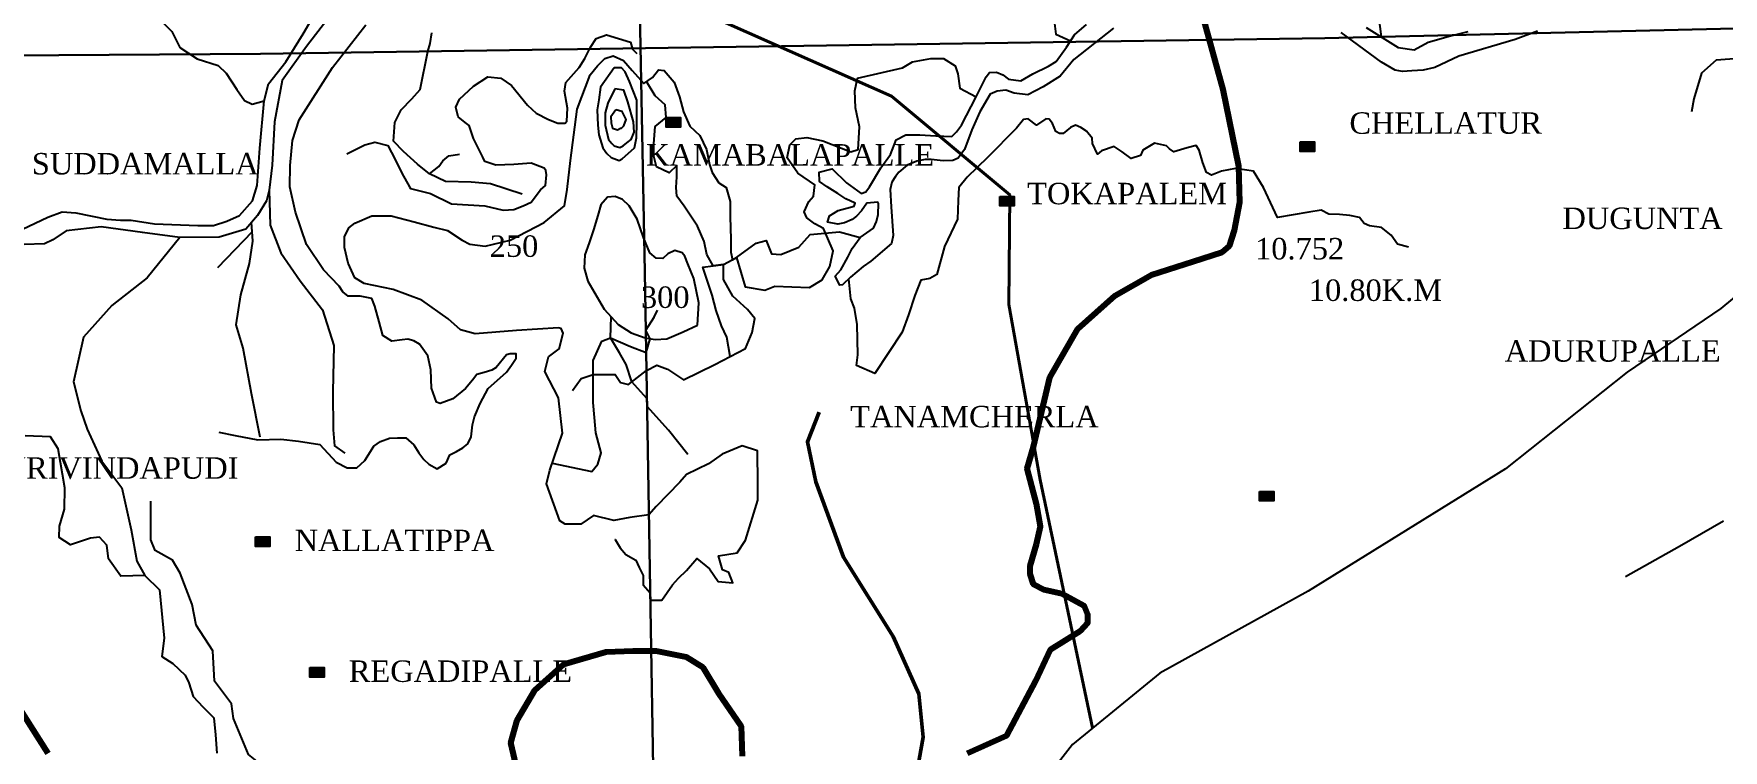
# Model space of a CAD drawing. Header units: millimetres. Extents: x 46 to 1858, y 42 to 1542.
# Drawn here: x 1177.3 to 1609.6, y 393.2 to 576.7 of the extents above; entities that cross this region are included whole.
import ezdxf

# ---------------------------------------------------------------- set-up
doc = ezdxf.new("R2010")
doc.units = ezdxf.units.MM
doc.header["$MEASUREMENT"] = 0
for name, color, linetype in [('CONTOUR', 31, 'Continuous'), ('CONTOUR TEXT', 31, 'Continuous'), ('NALA', 4, 'Continuous'), ('TEXT', 7, 'Continuous')]:
    doc.layers.add(name, color=color, linetype=linetype)
for name, color, linetype, lineweight in [('FLOODFLOWCANAL', 4, 'Continuous', 50), ('RESERVOIR', 5, 'Continuous', 100), ('RIVER', 4, 'Continuous', 25), ('ROAD', 1, 'Continuous', 25), ('TITLE', 7, 'Continuous', 30)]:
    doc.layers.add(name, color=color, linetype=linetype, lineweight=lineweight)
doc.styles.get("Standard").update_dxf_attribs({"font": 'times.ttf'})

msp = doc.modelspace()

# ---------------------------------------------------------------- hatches: boundary and pattern name
at = {"layer": 'TEXT'}
for points in [[(1342.73, 555.19), (1339.06, 555.19), (1339.06, 552.75), (1342.73, 552.75)], [(1504.96, 548.98), (1501.3, 548.98), (1501.3, 546.54), (1504.96, 546.54)], [(1428.15, 535.01), (1424.49, 535.01), (1424.49, 532.57), (1428.15, 532.57)], [(1494.6, 459.48), (1490.94, 459.48), (1490.94, 457.04), (1494.6, 457.04)], [(1237.7, 447.87), (1234.04, 447.87), (1234.04, 445.43), (1237.7, 445.43)], [(1251.58, 414.39), (1247.91, 414.39), (1247.91, 411.95), (1251.58, 411.95)]]:
    msp.add_hatch(color=256, dxfattribs=at).paths.add_polyline_path(points)

# ---------------------------------------------------------------- linework, layer by layer
at = {"layer": 'CONTOUR'}
for points in [[(1172.49, 627.32), (1177.63, 623.53), (1178.37, 618.27), (1181.68, 613.25), (1184.13, 610.93), (1186.09, 606.15), (1187.07, 602.85), (1188.66, 601.01), (1192.09, 598.93), (1196.87, 594.04), (1206.44, 583.44), (1212.57, 577.2), (1214.65, 573.16), (1219.06, 570.22), (1224.45, 568.51), (1226.53, 566.55), (1229.23, 562.39), (1231.19, 559.58), (1233.15, 558.6), (1236.22, 559.5)], [(1438.34, 579.95), (1438.82, 576.58), (1442.54, 574.81)], [(1224.6, 474.65), (1228.81, 473.81), (1234.58, 472.73), (1240.48, 472.85), (1245.05, 472.37), (1250.46, 471.53), (1254.67, 466.96), (1257.44, 465.52), (1259.96, 465.52), (1262.01, 467.44), (1264.29, 471.05), (1265.97, 472.25), (1268.26, 473.09), (1270.3, 473.21), (1272.47, 473.21), (1274.51, 471.41), (1275.84, 469.36), (1277.04, 467.68), (1278.36, 466.48), (1280.53, 465.28), (1282.81, 466.72), (1283.77, 468.88), (1285.46, 469.73), (1287.02, 470.69), (1288.34, 471.65), (1289.19, 473.45), (1289.55, 476.57), (1290.03, 478.61), (1291.47, 481.98), (1293.52, 485.82), (1298.21, 490.02), (1299.53, 491.83), (1300.73, 493.63), (1300.73, 494.71), (1299.17, 494.71), (1298.21, 494.47), (1295.56, 491.23), (1294.48, 490.51), (1292.55, 489.9), (1290.63, 489.42), (1289.55, 487.98), (1287.74, 485.82), (1284.5, 483.18), (1281.25, 481.98), (1280.29, 482.34), (1279.08, 485.94), (1278.84, 490.63), (1278.12, 494.23), (1275.96, 497.23), (1274.51, 498.07), (1272.95, 498.43), (1271.51, 498.31), (1268.86, 497.95), (1266.58, 499.39), (1265.61, 502.88), (1264.53, 506.96), (1263.81, 508.88), (1260.8, 509.48), (1257.68, 509.48), (1256.35, 510.56), (1255.39, 512.01), (1251.41, 516.18), (1247.09, 522.67), (1244.2, 530.95), (1242.76, 537.44), (1242.88, 542.97), (1243.48, 549.33), (1245.16, 554.62), (1253.71, 568.02), (1262.26, 578.95)], [(1257.41, 545.88), (1262, 548.25), (1264.53, 548.88), (1264.53, 548.88), (1267.85, 548.09), (1269.75, 544.46), (1271.49, 540.99), (1273.38, 537.51), (1273.7, 537.04), (1278.76, 535.77), (1284.14, 533.09), (1292.68, 532.61), (1297.42, 531.51), (1300.11, 531.67), (1302.48, 532.61), (1304.54, 533.56), (1306.91, 536.72), (1308.18, 537.83), (1308.49, 540.51), (1308.33, 541.62), (1307.86, 542.25), (1304.54, 543.51), (1300.11, 543.2), (1295.52, 543.04), (1292.68, 543.99), (1292.2, 545.09), (1289.83, 549.83), (1288.72, 553.15), (1287.62, 553.94), (1285.88, 555.36), (1285.24, 557.89), (1286.19, 559.94), (1289.83, 563.26), (1293.47, 565.63), (1296.79, 565.31), (1299.48, 563.41), (1303.59, 558.36), (1305.8, 556.31), (1308.97, 554.73), (1311.34, 553.78), (1313.24, 553.78), (1313.71, 554.25), (1313.87, 557.57), (1313.08, 561.99), (1313.39, 564.2), (1316.87, 567.99), (1318.3, 570.36), (1319.72, 573.21), (1321.14, 575.42), (1323.83, 576.37), (1330, 574.47), (1330.47, 572.73), (1331.58, 571.63)], [(1326.02, 447.18), (1326.02, 447.18), (1327.32, 445.03), (1328.76, 443.3), (1331.35, 441.86), (1331.35, 441.86), (1332.21, 439.99), (1333.22, 437.98), (1333.22, 435.54), (1335.02, 433.55), (1335.06, 431.65), (1337.97, 431.66), (1340.71, 435.54), (1342.29, 437.26), (1344.31, 439.28), (1346.9, 442.29), (1350.21, 439.71), (1352.37, 436.4), (1356.11, 436.11), (1356.11, 436.11), (1355.1, 438.7), (1353.52, 439.42), (1352.51, 443.01), (1357.26, 443.73), (1359.42, 447.04), (1362.59, 457.25), (1362.59, 461.42), (1362.44, 469.9), (1362.44, 469.9), (1358.56, 471.19), (1353.38, 469.04), (1349.92, 466.59), (1344.31, 463.86), (1342.58, 461.85), (1336.53, 455.66), (1334.69, 453.5), (1329.77, 452.79), (1325.74, 452.07), (1320.54, 453.34), (1317.25, 451.09), (1313.27, 451.09), (1311.89, 451.95), (1308.43, 461.46), (1309.29, 464.92), (1312.58, 474.42), (1311.54, 483.41), (1308.08, 490.15), (1308.95, 493.96), (1311.71, 496.03), (1312.75, 500.01), (1312.23, 501.22), (1311.54, 501.39), (1300.81, 500.7), (1290.25, 499.83), (1286.45, 500.87), (1283.33, 503.64), (1276.54, 508.44), (1269.27, 511.21), (1261.83, 512.76), (1259.41, 514.15), (1257.68, 517.95), (1256.81, 521.92), (1256.81, 524.69), (1257.85, 526.94), (1259.41, 528.15), (1263.74, 530.05), (1268.75, 530.05), (1274.64, 528.49), (1279.66, 527.11), (1283.12, 526.25), (1286.93, 523.83), (1288.83, 522.79), (1292.81, 522.27), (1299.21, 523.83), (1307.87, 528.32), (1313.06, 532.64), (1313.75, 536.79), (1314.62, 544.22), (1316.35, 557.36), (1319.64, 566.17), (1321.54, 568.42), (1323.44, 570.32), (1325.52, 571.01), (1328.16, 569.81), (1330.41, 567.21), (1333.35, 563.93), (1335.6, 565.49), (1337.16, 567.39), (1338.55, 567.21), (1341.14, 564.28), (1342.53, 560.47), (1343.56, 556.67), (1345.12, 553.04), (1347.72, 550.62), (1349.45, 546.99), (1350.14, 543.19), (1350.83, 541.11), (1352.56, 538.52), (1354.47, 537.31), (1355.51, 533.68), (1355.51, 529.88), (1355.68, 524), (1355.68, 520.72), (1356.03, 518.82), (1357.06, 519.34), (1359.31, 511.9), (1364.33, 511.04), (1366.93, 512.08), (1371.26, 511.9), (1375.76, 511.73), (1379.04, 513.63), (1380.95, 517.09), (1381.81, 521.06), (1379.39, 526.77), (1377.14, 527.98), (1375.06, 529.53), (1374.37, 531.09), (1375.58, 533.68), (1376.79, 535.06), (1377.14, 538), (1372.81, 540.94), (1370.04, 544.92), (1370.74, 548.2), (1372.29, 549.76), (1375.06, 550.1), (1379.22, 549.24), (1386.31, 546.47), (1388.22, 546.99), (1388.56, 552.87), (1387.52, 557.71), (1387.35, 562.03), (1388.04, 565.31), (1399.54, 567.93), (1402.13, 569.49), (1406.81, 570.35), (1410.09, 570.35), (1413.04, 568.45), (1413.73, 566.38), (1414.25, 562.75), (1418.45, 560.5)], [(1609.66, 451.84), (1598.42, 445.42), (1584.57, 437.61)]]:
    msp.add_lwpolyline(points, dxfattribs=at)
for points in [[(1325.79, 567.92), (1322.3, 562.98), (1321.86, 559.78), (1321.42, 557.16), (1321.57, 553.23), (1321.86, 550.76), (1322.88, 547.41), (1323.9, 545.96), (1325.06, 544.94), (1327.1, 544.22), (1327.83, 544.65), (1331.03, 547.41), (1331.47, 550.03), (1331.62, 553.81), (1331.62, 556.87), (1331.62, 559.63), (1329.72, 564.43), (1328.56, 566.9), (1327.69, 567.92)], [(1325.94, 562.54), (1324.19, 558.9), (1323.46, 556.43), (1323.46, 555.27), (1323.46, 553.23), (1324.34, 549.6), (1325.21, 548.58), (1325.79, 548), (1327.25, 547.56), (1328.12, 548), (1329, 548.72), (1330.16, 549.6), (1330.89, 551.49), (1330.74, 554.1), (1329.29, 559.19), (1328.27, 562.25)], [(1326.23, 557.16), (1324.92, 555.41), (1325.06, 553.81), (1325.36, 552.5), (1326.67, 552.07), (1327.39, 552.5), (1327.69, 552.5), (1328.27, 553.09), (1328.85, 554.69), (1327.83, 556.72)], [(1347.12, 502.09), (1347.49, 507.76), (1346.13, 514.04), (1344.65, 517.73), (1343.91, 519.7), (1343.17, 520.56), (1341.32, 521.18), (1339.48, 520.32), (1338.24, 519.08), (1336.52, 519.21), (1334.91, 520.56), (1333.31, 524.5), (1331.71, 529.18), (1329.61, 532.63), (1327.89, 534.23), (1326.04, 534.97), (1324.07, 534.84), (1322.34, 532.87), (1321.6, 530.17), (1320.49, 526.47), (1319.38, 523.15), (1318.27, 520.07), (1318.15, 516.62), (1319.01, 513.3), (1323.2, 506.16), (1326.78, 502.22), (1330.11, 500.12), (1333.68, 498.77), (1336.27, 498.4), (1339.23, 498.52), (1343.42, 500.37)]]:
    msp.add_lwpolyline(points, close=True, dxfattribs=at)
at = {"layer": 'FLOODFLOWCANAL'}
msp.add_lwpolyline([(1378.22, 479.8), (1375.24, 472.21), (1377.41, 461.91), (1384.47, 442.66), (1397.22, 422.32), (1403.74, 407.68), (1404.83, 396.57), (1402.38, 382.74), (1404.01, 372.44), (1408.37, 364.11), (1422.49, 350.56), (1434.7, 341.88), (1449.9, 336.46), (1460.22, 335.1), (1475.42, 339.44), (1500.67, 343.24), (1525.37, 350.02), (1537.32, 352.18), (1543.83, 352.46)], dxfattribs=at)
at = {"layer": 'NALA'}
for points in [[(1522.12, 575.86), (1521.17, 583.11), (1518.43, 596.94), (1513.4, 614.18), (1514.47, 624.66), (1514.17, 631.35), (1514.17, 638.35), (1514.17, 641.99)], [(1302.24, 535.63), (1294.11, 538.26), (1289.2, 538.62), (1282.62, 538.86), (1278.55, 540.77), (1275.44, 543.28), (1271.86, 546.5), (1269.34, 549.13), (1269.7, 553.91), (1271.26, 557.14), (1274.01, 560), (1276.16, 562.39), (1278.07, 572.14), (1278.68, 574.17), (1279.16, 576.92)], [(1623.07, 573.31), (1616.32, 573.68), (1613.54, 570.31), (1607.79, 569.92), (1604.02, 566.55), (1602.04, 560.01), (1601.44, 556.64)], [(1355.48, 494.02), (1354.64, 499.02), (1353.27, 501.91), (1351.91, 505.82), (1350.89, 509.74), (1348.51, 516.88), (1353.78, 517.6), (1351.14, 517.24), (1349.53, 520.11), (1348.85, 523.51), (1347.14, 527.42), (1343.74, 532.53), (1341.86, 535.08), (1341.69, 537.29), (1341.86, 540.01), (1341.86, 542.9), (1339.82, 541.03), (1339.82, 541.03), (1336.58, 542.56), (1335.9, 545.28), (1335.9, 548.51), (1336.24, 552.94), (1339.06, 555.19), (1338.85, 558.5), (1338.85, 558.5), (1336.29, 560.79), (1334.03, 564.4), (1334.03, 564.4)], [(1529.06, 522.01), (1526.2, 522.83), (1524.61, 525.09), (1522.13, 527.06), (1519.05, 527.5), (1517.73, 528.05), (1516.51, 529.65), (1514.04, 530.09), (1511.4, 530.42), (1508.64, 530.47), (1506.72, 531.52), (1503.58, 531.02), (1495.49, 529.59), (1491.92, 537.27), (1489.39, 541.5), (1484.82, 542.16), (1481.24, 541.45), (1478.6, 540.46), (1477.34, 541.17), (1476.46, 543.59), (1475.52, 546.89), (1474.7, 548.04), (1472.44, 547.44), (1468.97, 546.39), (1467.93, 547.16), (1467.16, 547.93), (1464.07, 548.65), (1461.05, 546.83), (1460.44, 545.46), (1458.07, 544.69), (1455.82, 546.39), (1453.73, 547.77), (1450.48, 546.72), (1449.43, 545.84), (1448.22, 548.54), (1448.11, 549.91), (1446.66, 551.69), (1445.23, 552.68), (1443.8, 553.23), (1442.59, 552.63), (1440.72, 551.14), (1439.73, 551.09), (1438.79, 551.64), (1437.97, 553.67), (1437.09, 554.77), (1436.21, 554.88), (1433.89, 553.29), (1433.89, 553.29), (1431.75, 554.88), (1430.54, 554.72), (1428.72, 552.46), (1421.29, 544.99), (1416.15, 539.91), (1413.95, 537.32), (1413.8, 533.96), (1413.64, 529.19), (1410.35, 522.22), (1408.39, 515.06), (1406.58, 514.04), (1404.23, 513.57), (1402.74, 509.66), (1401.1, 504.73), (1399.45, 500.27), (1392.47, 489.65), (1387.84, 491.76), (1388.16, 494.5), (1387.93, 502.23), (1387.3, 506.37), (1386.36, 508.8), (1385.85, 513.95)], [(1278.55, 540.77), (1280.9, 542.67), (1281.94, 544.09), (1283.45, 545.41), (1286.2, 545.79)], [(1237.47, 536.58), (1237.78, 527.67), (1240.5, 520.61), (1245.46, 513.44), (1251.16, 506.01), (1254.01, 496.85), (1253.76, 484.97), (1253.88, 475.24), (1254.26, 471.16), (1256.86, 469.3)], [(1235.17, 473.38), (1232.94, 484.52), (1230.84, 496.16), (1229.1, 502.16), (1230.22, 509.83), (1232.45, 517.87), (1233.32, 523.57), (1233.02, 528.38)], [(1214.62, 524.49), (1206.3, 514.16), (1197.26, 507.11), (1189.95, 498.94), (1187.47, 487.55), (1189.33, 480.13), (1190.94, 475.43), (1194.71, 467.27), (1199.82, 460.41), (1202.16, 449.62), (1203.62, 441.6), (1205.67, 437.95), (1209.46, 434.3), (1210.63, 421.9), (1210.05, 417.24), (1212.83, 415.41), (1216.04, 412.49), (1216.92, 410.45), (1218.09, 406.95), (1220.57, 404.32), (1223.34, 401.55), (1223.78, 397.18), (1224.07, 392.51)], [(1233.17, 525.97), (1224.27, 516.76)], [(1315.12, 485.35), (1317.33, 488.41), (1320.4, 489.43), (1326.02, 489.43), (1327.38, 487.39), (1327.38, 487.39), (1329.42, 486.88), (1334.06, 490.47), (1334.06, 490.47), (1336.74, 491.81), (1339.47, 490.79), (1343.56, 488.07), (1351.56, 491.98), (1359.39, 496.06), (1361.1, 500.15), (1361.78, 503.72), (1359.9, 506.1), (1356.16, 509.5), (1353.77, 513.75), (1353.78, 517.6), (1357.06, 519.34), (1362.13, 523.05), (1364.68, 523.73), (1366.05, 520.32), (1368.43, 520.15), (1373.03, 522.02), (1375.92, 525.26), (1383.42, 525.94), (1388.77, 524.49), (1390.48, 525.68)], [(1309.92, 466.75), (1320.05, 464.6), (1321.59, 466.47), (1322.44, 469.36), (1321.08, 474.46), (1320.74, 478.38), (1320.4, 482.29), (1320.4, 493), (1322.61, 497.94), (1324.82, 498.79), (1329.93, 496.57), (1333.98, 495.06), (1333.98, 495.06), (1334.98, 498.58), (1333.88, 500.81), (1336.06, 504.06), (1336.91, 505.93)], [(1344.67, 468.97), (1339.67, 475.17), (1334.22, 481.23), (1334.18, 483.28), (1330.29, 487.55), (1328.88, 492.01), (1327.12, 494.98), (1324.82, 498.79), (1324.99, 504.19)], [(1205.67, 437.95), (1199.53, 437.8), (1196.35, 442.22), (1196, 445.74), (1194.07, 447.78), (1191.8, 447.56), (1186.69, 445.85), (1183.74, 447.67), (1183.85, 450.62), (1185.1, 454.93), (1185.21, 460.38), (1183.47, 470.42), (1181.54, 473.48), (1175.07, 473.71)], [(1256.23, 353.65), (1254.62, 358.79), (1249.06, 360.51), (1243.71, 361.82), (1242.8, 363.43), (1244.52, 371.1), (1244.21, 377.45), (1242.5, 381.79), (1239.17, 386.33), (1235.63, 389.45), (1232.18, 392.14), (1228.35, 401.32), (1227.84, 405.15), (1223.5, 410.9), (1223.09, 418.66), (1218.85, 425.28), (1217.84, 430.52), (1214.71, 438.59), (1212.79, 441.92), (1208.35, 444.34), (1207.24, 447.06), (1207.24, 450.8), (1207.24, 457.01)]]:
    msp.add_lwpolyline(points, dxfattribs=at)
at = {"layer": 'RESERVOIR'}
for points in [[(1416.18, 392.47), (1426.27, 396.98), (1433.7, 411.03), (1437.42, 418.99), (1445.12, 423.76), (1446.98, 425.88), (1446.98, 428), (1446.18, 430.13), (1440.34, 433.31), (1435.7, 434.33), (1433.05, 435.65), (1432.25, 438.31), (1432.25, 440.43), (1433.84, 446), (1434.91, 450.5), (1433.84, 456.34), (1431.45, 465.35), (1433.05, 470.92), (1437.3, 488.69), (1444.46, 501.15), (1454.02, 509.64), (1463.32, 514.94), (1473.94, 518.39), (1481.37, 520.78), (1483.23, 522.37), (1484.56, 526.34), (1485.89, 533.5), (1485.62, 542.79), (1481.66, 562.38), (1476.61, 580.68)], [(1300.95, 388.23), (1299.35, 395.12), (1300.95, 400.96), (1305.46, 408.65), (1312.89, 415.28), (1323.78, 418.46), (1330.68, 418.72), (1336.52, 418.72), (1344.22, 417.13), (1348.47, 414.48), (1352.46, 407.85), (1358.3, 399.37), (1358.56, 391.68)], [(1172.63, 405.52), (1180.86, 392.52)]]:
    msp.add_lwpolyline(points, dxfattribs=at)
at = {"layer": 'RIVER'}
for points in [[(1174.41, 526.65), (1180.88, 529.72), (1184.51, 531.08), (1188.03, 530.85), (1195.98, 529.15), (1199.5, 528.92), (1202.22, 528.92), (1208.13, 528.02), (1219.25, 527.56), (1223.22, 527.56), (1226.63, 528.7), (1229.92, 530.17), (1233.21, 533.91), (1234.46, 537.77), (1235.14, 547.4), (1236.22, 559.5), (1237.36, 563.81), (1241.79, 569.47), (1246.21, 576.62), (1250.3, 583.65)], [(1253.74, 582.02), (1247.04, 573.41), (1240.87, 564.7), (1238.83, 554.15), (1238.26, 543.04), (1237.47, 536.58), (1236.79, 533.86), (1234.52, 530.12), (1231.53, 526.65), (1224.72, 524.61), (1214.62, 524.49), (1205.08, 525.74), (1194.53, 527.22), (1185.56, 526.19), (1182.15, 523.93), (1180, 522.91), (1174.77, 522.68)], [(1453.54, 578.09), (1443.41, 570.03), (1439.9, 565.8), (1435.55, 563.11), (1431.62, 561.05), (1428.11, 561.46), (1426.04, 562.18), (1423.77, 561.98), (1422.01, 561.15), (1419.32, 556.71), (1417.32, 552.1), (1415.46, 547.04), (1413.81, 544.77), (1412.46, 544.25), (1409.98, 544.15), (1406.88, 544.46), (1405.33, 544.46), (1403.26, 544.04), (1400.78, 543.01), (1398.61, 541.26), (1397.78, 540.12), (1396.85, 538.68), (1396.44, 536.82), (1396.64, 532.38), (1397.16, 525.05), (1396.75, 522.98), (1391.47, 518.44), (1389.51, 517.09), (1386.29, 514.37), (1384.23, 512.41), (1383.5, 512.31), (1382.36, 514.58), (1383.81, 516.23), (1385.57, 519.43), (1386.71, 521.7), (1388.77, 524.49), (1392.19, 526.87), (1392.91, 528.62), (1393.32, 530.38), (1393.43, 533.16), (1393.22, 533.58), (1390.43, 533.27), (1389.09, 531.31), (1387.84, 529.96), (1386.71, 529.14), (1384.74, 528.21), (1382.99, 527.9), (1380.4, 528.41), (1380.92, 530.07), (1383.09, 531.41), (1387.22, 532.55), (1387.43, 533.27), (1385.05, 534.4), (1382.99, 535.75), (1380.3, 537.5), (1378.33, 538.84), (1378.23, 541.22), (1381.54, 542.05), (1385.26, 538.53), (1388.98, 535.75), (1390.22, 536.16), (1391.15, 537.5), (1394.05, 542.35), (1396.53, 545.76), (1397.98, 549.46), (1400.46, 550.8), (1403.98, 550.8), (1408.12, 550.49), (1412.15, 550.38), (1413.39, 551.52), (1414.63, 553.28), (1418.45, 560.5), (1420.94, 565.67), (1421.87, 566.7), (1423.62, 566.8), (1425.28, 566.18), (1426.73, 565.05), (1429.83, 564.63), (1432.93, 566.39), (1436.96, 568.35), (1438.93, 569.59), (1441.51, 573.2), (1443.58, 576.41), (1446.68, 578.99)], [(1562.06, 577.34), (1556.38, 575.19), (1541.96, 570.88), (1535.83, 568.05), (1532.77, 567.37), (1529.93, 567.14), (1527.55, 567.03), (1525.62, 567.37), (1522.1, 569.41), (1511.81, 577)], [(1518.24, 578.28), (1526.42, 573.18), (1530.48, 572.57), (1534.11, 574.5), (1539.22, 575.97), (1544.33, 577.22)]]:
    msp.add_lwpolyline(points, dxfattribs=at)
at = {"layer": 'ROAD', "lineweight": 40}
msp.add_lwpolyline([(1448.22, 398.97), (1434.77, 462.45), (1426.77, 507.33), (1427.02, 535.38), (1396.72, 560.7), (1323.1, 593.35), (1307.12, 620.19), (1272.42, 681.81), (1257.39, 731.79), (1250.13, 773.63)], dxfattribs=at)
at = {"layer": 'ROAD'}
msp.add_lwpolyline([(1807.38, 704.11), (1798.49, 694.17), (1789.54, 674.39), (1782.52, 652.38), (1778.36, 625.26), (1777.4, 603.56), (1778.36, 592.07), (1777.04, 580.67), (1768.1, 570.14), (1747.65, 558.02), (1717.94, 554.51), (1679.61, 548.45), (1648.94, 538.56), (1629.77, 523.56), (1609, 506.33), (1585.04, 490.06), (1553.88, 465.25), (1503.41, 433.99), (1465.39, 412.93), (1443.03, 394.74), (1422.26, 367.94)], dxfattribs=at)
at = {"layer": 'TEXT'}
for points in [[(1339.06, 555.19), (1342.73, 555.19), (1342.73, 552.75), (1339.06, 552.75)], [(1501.3, 548.98), (1504.96, 548.98), (1504.96, 546.54), (1501.3, 546.54)], [(1424.49, 535.01), (1428.15, 535.01), (1428.15, 532.57), (1424.49, 532.57)], [(1490.94, 459.48), (1494.6, 459.48), (1494.6, 457.04), (1490.94, 457.04)], [(1234.04, 447.87), (1237.7, 447.87), (1237.7, 445.43), (1234.04, 445.43)], [(1247.91, 414.39), (1251.58, 414.39), (1251.58, 411.95), (1247.91, 411.95)]]:
    msp.add_lwpolyline(points, close=True, dxfattribs=at)
at = {"layer": 'TITLE'}
for points in [[(1346.17, 41.99), (1342.87, 121.9), (1337.33, 297.65), (1333.63, 515.6), (1330.34, 689.07), (1327.05, 909.28), (1325.4, 1036.06), (1321.7, 1176.6), (1319.85, 1303.37), (1314.91, 1536.71)], [(61.22, 562.58), (279.52, 564.81), (556.39, 565.7), (632.36, 566.36), (874.63, 569.48), (989.92, 569.93), (1235.27, 571.51), (1507.6, 575.51), (1724.63, 580.66), (1853.97, 582.44)]]:
    msp.add_lwpolyline(points, dxfattribs=at)

# ---------------------------------------------------------------- texts
at = {"layer": 'CONTOUR TEXT'}
for s, p in [('250', (1293.94, 519.54)), ('300', (1332.64, 506.47))]:
    msp.add_text(s, height=5.49, dxfattribs=at).set_placement(p)
at = {"layer": 'TEXT'}
for s, height, p in [('CHELLATUR', 5.49, (1513.93, 551.05)), ('SUDDAMALLA', 5.49, (1176.77, 540.64)), ('KAMABALAPALLE', 5.4898, (1333.96, 542.91)), ('TOKAPALEM', 5.49, (1431.47, 533.01)), ('DUGUNTA', 5.49, (1568.46, 526.67)), ('10.752', 5.49, (1489.79, 518.89)), ('10.80K.M', 5.49, (1503.55, 508.26)), ('ADURUPALLE', 5.49, (1553.66, 492.7)), ('TANAMCHERLA', 5.4898, (1386.19, 475.9)), ('GURIVINDAPUDI', 5.4898, (1163.32, 462.74)), ('NALLATIPPA', 5.49, (1244.01, 444.21)), ('REGADIPALLE', 5.4898, (1257.89, 410.73))]:
    msp.add_text(s, height=height, dxfattribs=at).set_placement(p)

doc.saveas('drawing.dxf')
